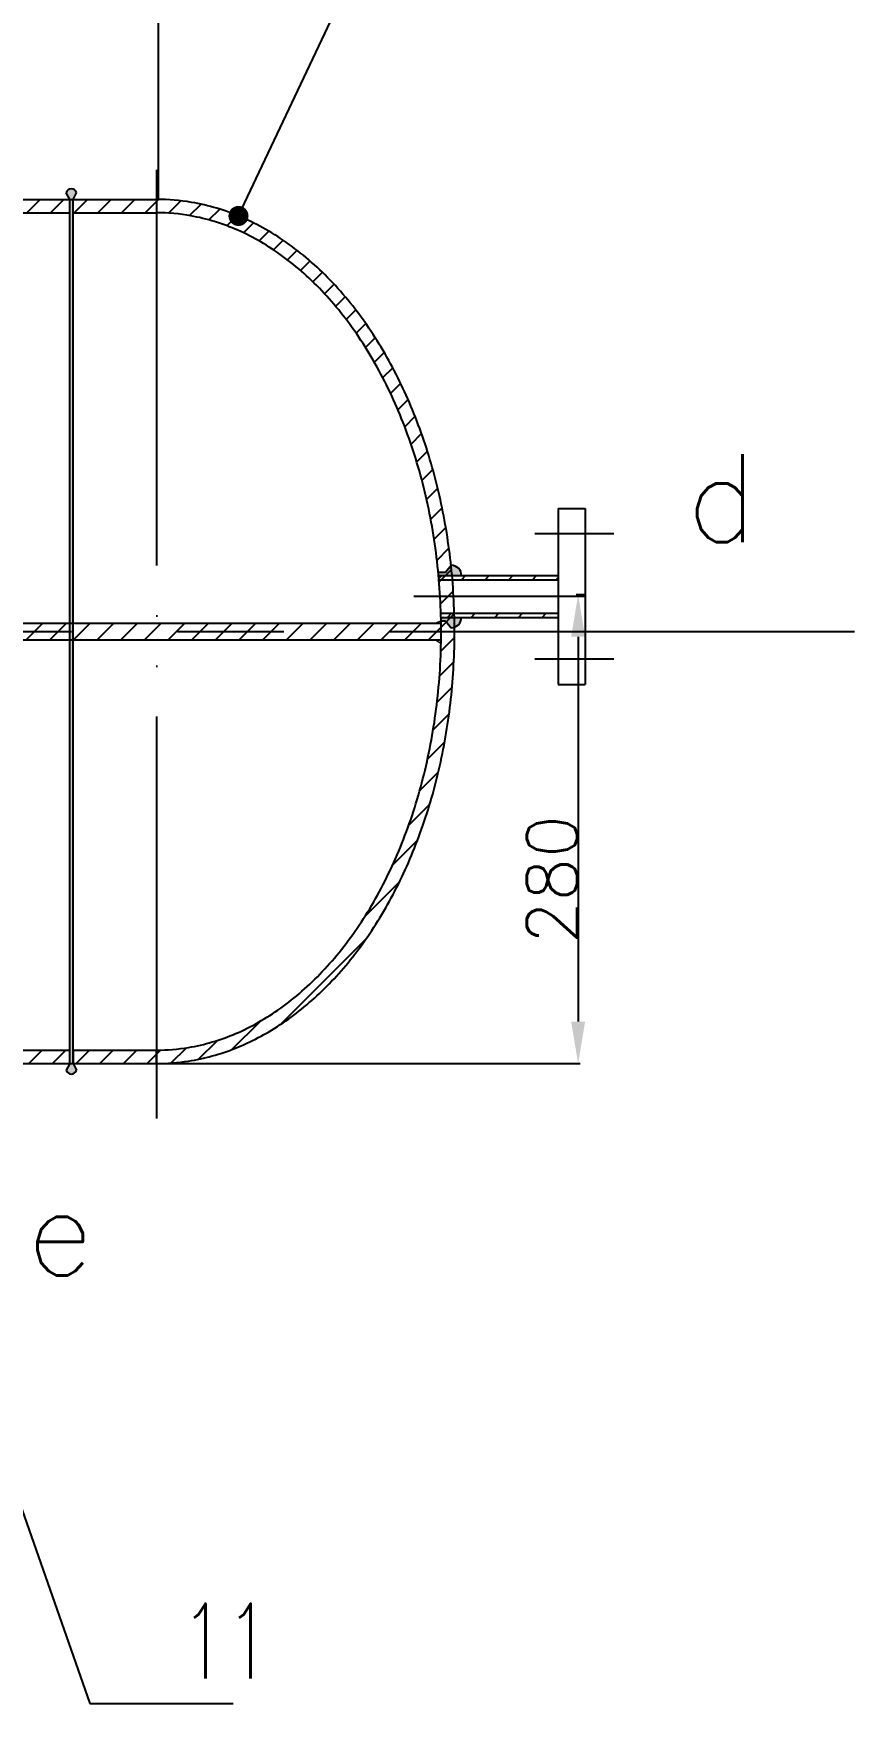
# Model space of a CAD drawing. Header units: millimetres. Extents: x 5568 to 11868, y -1450 to 3005.
# Drawn here: x 9872 to 10363, y 1425 to 2422 of the extents above; entities that cross this region are included whole.
import ezdxf

# ---------------------------------------------------------------- set-up
doc = ezdxf.new("R2010")
doc.units = ezdxf.units.MM
doc.header["$LTSCALE"] = 10
for name, pattern in [('ACAD_ISO05W100', [33, 24, -3, 0, -3, 0, -3]), ('ACAD_ISO10W100', [18, 12, -3, 0, -3]), ('CENTER', [50.800000000000004, 31.75, -6.35, 6.35, -6.35])]:
    doc.linetypes.add(name, pattern=pattern)
for name, color, linetype in [('_TCH_MASK', 7, 'Continuous'), ('PUB_DIM', 3, 'Continuous'), ('PUB_TEXT', 7, 'Continuous'), ('中心线', 10, 'CENTER'), ('双点划线', 90, 'ACAD_ISO10W100'), ('点划线', 51, 'Continuous'), ('粗线', 160, 'Continuous')]:
    doc.layers.add(name, color=color, linetype=linetype)
doc.layers.add('电缆', color=1, linetype='Continuous', lineweight=9)
doc.styles.add('_TCH_DIM', font='SIMPLEX', dxfattribs={"bigfont": 'GBCBIG'})
doc.styles.get("Standard").update_dxf_attribs({"font": 'txt.shx', "bigfont": 'gbcbig.shx'})
doc.dimstyles.new('ISO-25', dxfattribs={"dimtxt": 30, "dimasz": 25, "dimexe": 1.25, "dimexo": 0.625, "dimtad": 1, "dimdec": 0, "dimdsep": 46, "dimtxsty": 'Standard', "dimcen": 10, "dimclrt": 7, "dimadec": 0, "dimazin": 0, "dimtfac": 1, "dimtdec": 0, "dimtmove": 0, "dimatfit": 3, "dimldrblk": 'NONE', "dimfxl": 0, "dimarcsym": 0})
pattern_1 = [(45, (-79.56096641047225, 385.4612714454056), (-7.071067811865475, 7.071067811865476), [])]

# ---------------------------------------------------------------- blocks, each defined once
blk = doc.blocks.new('*D22')
at = {"layer": 'Defpoints', "color": 0}
for p in [(9617.149181335719, 2465.781986572605), (9617.149181335719, 2324.462317075142), (9947.149181335719, 2322.962317100407)]:
    blk.add_point(p, dxfattribs=at)
at = {"layer": 'PUB_DIM', "color": 0, "lineweight": -2}
for p, q in [((9617.149181335719, 2325.087317075142), (9617.149181335719, 2467.031986572605)), ((9922.149181335719, 2465.781986572605), (9642.149181335719, 2465.781986572605)), ((9947.149181335719, 2323.587317100407), (9947.149181335719, 2467.031986572605))]:
    blk.add_line(p, q, dxfattribs=at)
at = {"layer": 'PUB_DIM', "color": 0}
for points in [[(9642.149181335719, 2469.948653239272), (9642.149181335719, 2461.615319905939), (9617.149181335719, 2465.781986572605)], [(9922.149181335719, 2469.948653239272), (9922.149181335719, 2461.615319905939), (9947.149181335719, 2465.781986572605)]]:
    blk.add_solid(points, dxfattribs=at)
at = {"layer": 'PUB_DIM', "color": 7, "insert": (9886.703927479335, 2481.406986572605), "char_height": 30, "attachment_point": 5}
blk.add_mtext('330', dxfattribs=at)
blk = doc.blocks.new('_None')
blk = doc.blocks.new('*D24')
at = {"layer": 'Defpoints', "color": 0}
for p in [(10202.14808629536, 2086.812496880524), (9878.422900504784, 1806.962317100407), (10198.00132187171, 1806.962317100407)]:
    blk.add_point(p, dxfattribs=at)
at = {"layer": 'PUB_DIM', "color": 0, "lineweight": -2}
for p, q in [((10201.52308629536, 2086.812496880524), (10196.75132187171, 2086.812496880524)), ((10198.00132187171, 2061.812496880524), (10198.00132187171, 1831.962317100407)), ((9879.047900504784, 1806.962317100407), (10199.25132187171, 1806.962317100407))]:
    blk.add_line(p, q, dxfattribs=at)
at = {"layer": 'PUB_DIM', "color": 0}
for points in [[(10193.83465520504, 2061.812496880524), (10202.16798853837, 2061.812496880524), (10198.00132187171, 2086.812496880524)], [(10193.83465520504, 1831.962317100407), (10202.16798853837, 1831.962317100407), (10198.00132187171, 1806.962317100407)]]:
    blk.add_solid(points, dxfattribs=at)
at = {"layer": 'PUB_DIM', "color": 7, "insert": (10182.37632187171, 1916.771139132616), "char_height": 30, "attachment_point": 5, "rotation": 90}
blk.add_mtext('280', dxfattribs=at)

msp = doc.modelspace()

# ---------------------------------------------------------------- hatches: boundary and pattern name
at = {"layer": '_TCH_MASK'}
h = msp.add_hatch(dxfattribs=at)
h.set_pattern_fill('ANSI31', color=256, scale=80, style=0)
h.set_pattern_definition(pattern_1)
h.paths.add_polyline_path([(9946.149181335719, 2314.962317100406), (9946.149181335719, 2322.962317100407), (9896.149181335719, 2322.962317100407), (9896.149181335719, 2314.962317100406)])
h.paths.add_polyline_path([(9795.455435118587, 2322.962317100407, -0.08328050247645062), (9795.790883679652, 2320.962317100405), (9791.660979846793, 2317.498238507409), (9791.660979846793, 2314.962317100407), (9894.149181335719, 2314.962317100406), (9894.149181335717, 2322.962317100407)])
h.paths.add_polyline_path([(9762.63738282465, 2314.962317100406), (9762.637382824652, 2317.498238507407), (9758.507478991793, 2320.962317100406, -0.08328050247640707), (9758.842927552858, 2322.962317100407), (9622.149181335719, 2322.962317100407), (9622.149181335719, 2314.962317100407)])
h = msp.add_hatch(dxfattribs=at)
h.set_pattern_fill('ANSI31', color=256, scale=80, style=0)
h.set_pattern_definition(pattern_1)
edge = h.paths.add_edge_path()
edge.add_spline(control_points=[(9946.149181335719, 2314.962317100406), (9952.985250835494, 2314.962317100406), (9959.82139153003, 2314.352847603292), (9976.107509584594, 2311.43643097839), (9985.516140294743, 2308.549343802172), (10003.91081079798, 2300.457351321025), (10012.89641980209, 2295.251875150669), (10030.1799562263, 2282.644864089741), (10038.47717271814, 2275.243316816258), (10054.12468327954, 2258.442635065238), (10061.47445315166, 2249.043845898823), (10074.993526808, 2228.517822928984), (10081.16252748414, 2217.391028690643), (10092.124540727, 2193.736176493152), (10096.91738084992, 2181.208557155321), (10104.9763627389, 2155.123846511239), (10108.24240179939, 2141.567183530583), (10113.14581376252, 2113.827776919277), (10114.78312963662, 2099.645458524141), (10116.37819424081, 2071.076955250777), (10116.33592495669, 2056.69119607343), (10114.57309240783, 2028.14409304247), (10112.8525490645, 2013.983174859283), (10107.7865850242, 1986.307329175991), (10104.44122340523, 1972.792826935058), (10096.23000580847, 1946.811919500409), (10091.36425523464, 1934.345942977604), (10080.26518133279, 1910.831935837514), (10074.03203515942, 1899.78434443819), (10060.39552119472, 1879.431705304287), (10052.99246545718, 1870.127095851292), (10037.25086764807, 1853.52650953943), (10028.91286230448, 1846.230867747883), (10011.56107657849, 1833.843640341884), (10002.54800861433, 1828.752015883429), (9984.11151497193, 1820.891950109946), (9974.688486756237, 1818.122916078209), (9958.864106377701, 1815.489376062034), (9952.506618935728, 1814.962317100407), (9946.149181335719, 1814.962317100407)], knot_values=[3.141592653589793, 3.141592653589793, 3.141592653589793, 3.141592653589793, 3.263873283483569, 3.263873283483569, 3.434790515982765, 3.434790515982765, 3.605707748481962, 3.605707748481962, 3.776624980981158, 3.776624980981158, 3.947542213480354, 3.947542213480354, 4.11845944597955, 4.11845944597955, 4.289376678478746, 4.289376678478746, 4.460293910977942, 4.460293910977942, 4.631211143477138, 4.631211143477138, 4.802128375976334, 4.802128375976334, 4.97304560847553, 4.97304560847553, 5.143962840974726, 5.143962840974726, 5.314880073473923, 5.314880073473923, 5.485797305973118, 5.485797305973118, 5.656714538472313, 5.656714538472313, 5.827631770971509, 5.827631770971509, 5.998549003470705, 5.998549003470705, 6.1694662359699, 6.1694662359699, 6.283185307179586, 6.283185307179586, 6.283185307179586, 6.283185307179586], degree=3, periodic=0)
edge.add_line((9946.149181335719, 1814.962317100407), (9946.149181335719, 1806.962317100406))
edge.add_spline(control_points=[(9946.149181335719, 1806.962317100407), (9952.503553900033, 1806.962317100407), (9958.85717391375, 1807.454880444344), (9974.657174181006, 1809.910754587715), (9984.052891325635, 1812.489636913392), (10002.42011106985, 1819.777191561737), (10011.38969250712, 1824.48678175954), (10028.67534916385, 1835.899374911304), (10036.99048901275, 1842.604937204462), (10052.76262606198, 1857.827686294383), (10060.21915452458, 1866.348563491158), (10074.09381948133, 1884.980943367392), (10080.51163443438, 1895.096330233153), (10092.15403642201, 1916.661202391621), (10097.37847575179, 1928.114123586721), (10106.50745890289, 1952.066248596326), (10110.41217317155, 1964.568205176809), (10116.80637879569, 1990.305080499883), (10119.29650067086, 2003.542115355806), (10122.80025476456, 2030.417461019323), (10123.81505615241, 2044.057442796745), (10124.34282793442, 2071.396700693415), (10123.85749201568, 2085.097411994178), (10121.39640272939, 2112.214463507615), (10119.42276726172, 2125.632102936412), (10114.03295746839, 2151.846460381255), (10110.6191883427, 2164.644208084509), (10102.43201902174, 2189.29797689402), (10097.66123561467, 2201.154280556776), (10086.8754401963, 2223.628166761469), (10080.86339944409, 2234.244386219431), (10067.26528351371, 2254.684856935946), (10059.60062756298, 2264.392440245519), (10043.21851315856, 2281.79053308617), (10034.50552037882, 2289.47747663433), (10016.27055384611, 2302.598596664066), (10006.75334330867, 2308.030031728251), (9987.186233280792, 2316.462606098027), (9977.14072571132, 2319.461998067072), (9960.072162897004, 2322.370938227602), (9953.111165794315, 2322.962317100406), (9946.149181335719, 2322.962317100406)], knot_values=[3.141592653589793, 3.141592653589793, 3.141592653589793, 3.141592653589793, 3.247865668722558, 3.247865668722558, 3.407462641083197, 3.407462641083197, 3.567059613443835, 3.567059613443835, 3.726656585804473, 3.726656585804473, 3.886253558165111, 3.886253558165111, 4.045850530525749, 4.045850530525749, 4.205447502886387, 4.205447502886387, 4.365044475247025, 4.365044475247025, 4.524641447607663, 4.524641447607663, 4.684238419968301, 4.684238419968301, 4.843835392328939, 4.843835392328939, 5.003432364689576, 5.003432364689576, 5.163029337050214, 5.163029337050214, 5.322626309410852, 5.322626309410852, 5.48222328177149, 5.48222328177149, 5.653355241507136, 5.653355241507136, 5.824487201242783, 5.824487201242783, 5.995619160978429, 5.995619160978429, 6.166751120714076, 6.166751120714076, 6.283185307179586, 6.283185307179586, 6.283185307179586, 6.283185307179586], degree=3, periodic=0)
edge.add_line((9946.149181335719, 2322.962317100406), (9946.149181335719, 2314.962317100406))
h = msp.add_hatch(dxfattribs=at)
h.set_pattern_fill('ANSI31', color=256, scale=80, style=0)
h.set_pattern_definition([(45, (-79.56096641047225, 387.4848820363702), (-7.071067811865475, 7.071067811865476), [])])
edge = h.paths.add_edge_path()
edge.add_line((10186.14808629536, 2098.324308960415), (10122.83309016273, 2098.324308960417))
edge.add_spline(control_points=[(10122.83309016273, 2098.324308960417), (10122.90329692848, 2097.491459781072), (10122.97069758495, 2096.658113108414), (10123.03529120527, 2095.824308960417)], knot_values=[4.824807740836403, 4.824807740836403, 4.824807740836403, 4.824807740836403, 4.834599716220486, 4.834599716220486, 4.834599716220486, 4.834599716220486], degree=3, periodic=0)
edge.add_line((10123.03529120527, 2095.824308960417), (10186.14808629536, 2095.824308960417))
edge.add_line((10186.14808629536, 2095.824308960417), (10186.14808629536, 2098.324308960414))
edge = h.paths.add_edge_path()
edge.add_line((10186.14808629536, 2075.824308960415), (10124.04426409163, 2075.824308960415))
edge.add_spline(control_points=[(10124.04426409163, 2075.824308960416), (10124.0639356084, 2074.991099362946), (10124.08082846327, 2074.157752943715), (10124.09494174696, 2073.324308960416)], knot_values=[4.73704848887026, 4.73704848887026, 4.73704848887026, 4.73704848887026, 4.746778056778956, 4.746778056778956, 4.746778056778956, 4.746778056778956], degree=3, periodic=0)
edge.add_line((10124.09494174696, 2073.324308960416), (10186.14808629536, 2073.324308960417))
edge.add_line((10186.14808629536, 2073.324308960417), (10186.14808629536, 2075.824308960415))
edge = h.paths.add_edge_path()
edge.add_spline(control_points=[(10124.09494174696, 2073.324308960416), (10124.08082846327, 2074.157752943715), (10124.0639356084, 2074.991099362946), (10124.04426409163, 2075.824308960416)], knot_values=[4.73704848887026, 4.73704848887026, 4.73704848887026, 4.73704848887026, 4.746778056778956, 4.746778056778956, 4.746778056778956, 4.746778056778956], degree=3, periodic=0)
edge.add_line((10124.04426409163, 2075.824308960415), (10116.04234422166, 2075.824308960414))
edge.add_spline(control_points=[(10116.04234422166, 2075.824308960415), (10116.06242292081, 2074.991110296363), (10116.07966050626, 2074.157762940743), (10116.09405710685, 2073.324308960414)], knot_values=[4.737587143582219, 4.737587143582219, 4.737587143582219, 4.737587143582219, 4.747529456091009, 4.747529456091009, 4.747529456091009, 4.747529456091009], degree=3, periodic=0)
edge.add_line((10116.09405710685, 2073.324308960415), (10124.09494174696, 2073.324308960415))
edge = h.paths.add_edge_path()
edge.add_spline(control_points=[(10123.03529120527, 2095.824308960417), (10122.97069758495, 2096.658113108414), (10122.90329692848, 2097.491459781072), (10122.83309016273, 2098.324308960417)], knot_values=[4.824807740836404, 4.824807740836404, 4.824807740836404, 4.824807740836404, 4.834599716220487, 4.834599716220487, 4.834599716220487, 4.834599716220487], degree=3, periodic=0)
edge.add_line((10122.83309016273, 2098.324308960417), (10114.80159923938, 2098.324308960417))
edge.add_spline(control_points=[(10114.62611956561, 2100.324295391591), (10115.02079933817, 2096.024375809305), (10115.33921499565, 2091.709267889421), (10115.60991695602, 2086.860843681111), (10115.63804196707, 2086.33673329897), (10115.66503700419, 2085.812496880524)], knot_values=[4.787297244785633, 4.787297244785633, 4.787297244785633, 4.787297244785633, 4.839041159351634, 4.839041159351634, 4.845310731858241, 4.845310731858241, 4.845310731858241, 4.845310731858241], degree=3, periodic=0)
edge.add_line((10115.00798081961, 2095.824308960417), (10123.03529120527, 2095.824308960417))
h = msp.add_hatch(dxfattribs=at)
h.set_pattern_fill('ANSI31', color=256, scale=80, style=0)
h.set_pattern_definition(pattern_1)
edge = h.paths.add_edge_path()
edge.add_spline(control_points=[(10116.11433183362, 2059.935636719513), (10116.15999881898, 2063.26851483785), (10116.16025591626, 2066.602744507715), (10116.11509488913, 2069.935636692999)], knot_values=[4.692406257300363, 4.692406257300363, 4.692406257300363, 4.692406257300363, 4.732159533355234, 4.732159533355234, 4.732159533355234, 4.732159533355234], degree=3, periodic=0)
edge.add_line((10116.11509488913, 2069.935636693002), (9896.149181335719, 2069.947398573425))
edge.add_line((9896.149181335719, 2069.947398573425), (9896.149181335719, 2059.947398559129))
edge.add_line((9896.149181335719, 2059.947398559129), (10116.11433183361, 2059.935636719508))
h.paths.add_polyline_path([(9894.149181335717, 2069.94750551618), (9651.149181335719, 2069.960499060936), (9651.149181335719, 2059.96049904664), (9894.149181335719, 2059.947505501884)])
h.paths.add_polyline_path([(9651.149181335719, 2069.960499060936), (9618.149181335717, 2069.962263616397), (9618.149181335719, 2059.962263602101), (9651.14918133572, 2059.96049904664)])
h = msp.add_hatch(dxfattribs=at)
h.set_pattern_fill('ANSI31', color=256, scale=80, style=0)
h.set_pattern_definition(pattern_1)
h.paths.add_polyline_path([(9894.149181335722, 1814.962317100407), (9791.660979846794, 1814.962317100407), (9791.660979846793, 1812.426395668141), (9795.790883679652, 1808.962317075144, -0.0832805013788725), (9795.455435127307, 1806.962317100406), (9894.14918133572, 1806.962317100407)])
h.paths.add_polyline_path([(9762.637382824652, 1812.426395668141), (9762.637382824652, 1814.962317100407), (9622.149181335719, 1814.962317100407), (9622.149181335719, 1806.962317100406), (9758.842927544138, 1806.962317100406, -0.08328050137883825), (9758.507478991793, 1808.962317075143)])
h = msp.add_hatch(dxfattribs=at)
h.set_pattern_fill('ANSI31', color=256, scale=80, style=0)
h.set_pattern_definition(pattern_1)
h.paths.add_polyline_path([(9945.821895175397, 1814.962317075143), (9896.149181335719, 1814.962317075143), (9896.149181335719, 1806.962317075142), (9945.821895175397, 1806.962317075142)])
at = {"layer": '电缆'}
h = msp.add_hatch(color=256, dxfattribs=at)
edge = h.paths.add_edge_path()
edge.add_line((9894.14918133572, 1806.962317100407), (9894.149181335717, 2322.962317100407))
edge.add_line((9894.149181335719, 2322.962317100407), (9892.06691313351, 2326.962317100406))
edge.add_arc((9895.149181335717, 2326.024864259199), 3.221675821652338, 16.91681494899518, 163.083185050987, ccw=False)
edge.add_line((9898.231449537925, 2326.962317100407), (9896.149181335719, 2322.962317100407))
edge.add_line((9896.149181335719, 2322.962317100407), (9896.149181335717, 1806.962317075142))
edge.add_line((9896.149181335719, 1806.962317075142), (9898.231449537925, 1802.962317075142))
edge.add_arc((9895.149181335717, 1803.89976991635), 3.221675821652338, 196.9168149490131, 343.08318505100476, ccw=False)
edge.add_line((9892.06691313351, 1802.962317075143), (9894.149181335719, 1806.962317075142))
h.paths.add_polyline_path([(9896.149181335719, 1814.962317075143), (9896.149181335719, 1806.962317100406)], flags=17)
h = msp.add_hatch(color=256, dxfattribs=at)
edge = h.paths.add_edge_path()
edge.add_spline(control_points=[(10122.26491817366, 2104.453085752021), (10122.39199120436, 2103.196545462373), (10122.51267342918, 2101.938654391279), (10122.69815744371, 2099.89493350522), (10122.76687196634, 2099.109842518857), (10122.83309016273, 2098.324308960417)], knot_values=[4.834599716220487, 4.834599716220487, 4.834599716220487, 4.834599716220487, 4.849420613195108, 4.849420613195108, 4.85865628930356, 4.85865628930356, 4.85865628930356, 4.85865628930356], degree=3, periodic=0)
edge.add_line((10122.83309016273, 2098.324308960417), (10128.2779765594, 2098.324308960417))
edge.add_arc((10122.14808629536, 2098.324308960417), 6.129890264033745, 359.9999999999957, 448.9079121171461)
edge = h.paths.add_edge_path()
edge.add_line((10128.27793103631, 2073.324308960415), (10124.09494174696, 2073.324308960415))
edge.add_spline(control_points=[(10124.09494174696, 2073.324308960416), (10124.12777562465, 2071.385341502378), (10124.14556540942, 2069.445845990626), (10124.14829965225, 2067.506316743968)], knot_values=[4.714413115727266, 4.714413115727266, 4.714413115727266, 4.714413115727266, 4.737048488870259, 4.737048488870259, 4.737048488870259, 4.737048488870259], degree=3, periodic=0)
edge.add_arc((10122.14808629536, 2073.300684800624), 6.129890264033746, 289.0446519716816, 360.2208143935639)
edge = h.paths.add_edge_path()
edge.add_spline(control_points=[(10124.14829965225, 2067.506316743968), (10124.14556540942, 2069.445845990626), (10124.12777562465, 2071.385341502378), (10124.09494174696, 2073.324308960416)], knot_values=[4.714413115727267, 4.714413115727267, 4.714413115727267, 4.714413115727267, 4.73704848887026, 4.73704848887026, 4.73704848887026, 4.73704848887026], degree=3, periodic=0)
edge.add_line((10124.09494174696, 2073.324308960416), (10116.09405710685, 2073.324308960415))
edge.add_spline(control_points=[(10116.09405710685, 2073.324308960414), (10116.10191635856, 2072.869317896378), (10116.10892894567, 2072.41429505626), (10116.11509488913, 2071.959247283963)], knot_values=[4.732159533355235, 4.732159533355235, 4.732159533355235, 4.732159533355235, 4.73758714358222, 4.73758714358222, 4.73758714358222, 4.73758714358222], degree=3, periodic=0)
edge.add_spline(control_points=[(10116.11509488913, 2071.959247283963), (10116.13755489563, 2070.301694635084), (10116.14878124074, 2068.643811174462), (10116.1487749376, 2066.985927678739)], knot_values=[4.712388972424004, 4.712388972424004, 4.712388972424004, 4.712388972424004, 4.732159533355235, 4.732159533355235, 4.732159533355235, 4.732159533355235], degree=3, periodic=0)
edge.add_line((10116.12178619297, 2071.30069836945), (10118.68400770237, 2071.300698369451))
edge.add_line((10118.68400770237, 2071.300698369451), (10122.14808629536, 2067.170794536591))
edge.add_arc((10122.14808629536, 2073.300684800624), 6.129890264033746, 270, 289.0446519716976)
edge = h.paths.add_edge_path()
edge.add_spline(control_points=[(10122.83309016273, 2098.324308960417), (10122.76687196634, 2099.109842518857), (10122.69815744371, 2099.89493350522), (10122.51267342918, 2101.938654391279), (10122.39199120436, 2103.196545462373), (10122.26491817366, 2104.453085752021)], knot_values=[4.834599716220487, 4.834599716220487, 4.834599716220487, 4.834599716220487, 4.843835392328939, 4.843835392328939, 4.85865628930356, 4.85865628930356, 4.85865628930356, 4.85865628930356], degree=3, periodic=0)
edge.add_arc((10122.14808629537, 2098.324308960417), 6.129890264033744, 88.90791211716304, 90.000000000034)
edge.add_line((10122.14808629536, 2104.45419922445), (10118.68400770236, 2100.324295391591))
edge.add_line((10118.68400770236, 2100.324295391591), (10114.62611956561, 2100.324295391591))
edge.add_spline(control_points=[(10114.62611956561, 2100.324295391591), (10115.02079933817, 2096.024375809305), (10115.33921499565, 2091.709267889421), (10115.60991695602, 2086.860843681111), (10115.63804196707, 2086.33673329897), (10115.66503700419, 2085.812496880524)], knot_values=[4.787297244785633, 4.787297244785633, 4.787297244785633, 4.787297244785633, 4.839041159351634, 4.839041159351634, 4.845310731858241, 4.845310731858241, 4.845310731858241, 4.845310731858241], degree=3, periodic=0)
edge.add_line((10114.80159923938, 2098.324308960417), (10122.83309016273, 2098.324308960417))
h = msp.add_hatch(color=256, dxfattribs=at)
edge = h.paths.add_edge_path()
edge.add_spline(control_points=[(10116.11509488913, 2069.935636692998), (10116.10902597978, 2070.383523329733), (10116.10213686455, 2070.831385812834), (10116.09442752346, 2071.279217616452)], knot_values=[4.732159533355234, 4.732159533355234, 4.732159533355234, 4.732159533355234, 4.737501728698372, 4.737501728698372, 4.737501728698372, 4.737501728698372], degree=3, periodic=0)
edge.add_line((10116.09442752346, 2071.279217616453), (10112.73862270105, 2069.935817237622))
edge.add_line((10112.73862270105, 2069.935817237622), (10116.11509488913, 2069.935636693003))
edge = h.paths.add_edge_path()
edge.add_line((10112.73863077439, 2059.935817222895), (10116.07688313754, 2057.699957415593))
edge.add_spline(control_points=[(10116.07688313754, 2057.699957415593), (10116.09163677294, 2058.445096216704), (10116.10411970233, 2059.190332674801), (10116.11433183362, 2059.935636719513)], knot_values=[4.683516560053035, 4.683516560053035, 4.683516560053035, 4.683516560053035, 4.692406257300363, 4.692406257300363, 4.692406257300363, 4.692406257300363], degree=3, periodic=0)
edge.add_line((10116.11433183362, 2059.935636719509), (10112.73863077439, 2059.935817222895))

# ---------------------------------------------------------------- linework, layer by layer
at = {"layer": 'PUB_DIM'}
for p, q in [((9995.024619416605, 2313.067145240863), (10147.36689325647, 2635.041065667473)), ((9789.637369255826, 1757.043981109539), (9906.27241167894, 1424.728418028936)), ((9906.27241167894, 1424.728418028936), (9991.923569134447, 1424.728418028936))]:
    msp.add_line(p, q, dxfattribs=at)
at = {"layer": 'PUB_DIM', "const_width": 6}
msp.add_lwpolyline([(9993.74154152802, 2310.355372549094, 1), (9996.30769730519, 2315.778917932631, 1)], format="xyb", close=True, dxfattribs=at)
at = {"layer": '中心线'}
for p, q in [((10202.14808629536, 2085.812496880524), (10099.77536698497, 2085.812496880524)), ((6021.669626915109, 2064.962317087775), (10363.22072322741, 2064.962317087775))]:
    msp.add_line(p, q, dxfattribs=at)
at = {"layer": '双点划线', "linetype": 'ACAD_ISO05W100'}
msp.add_line((9946.149181335719, 1774.200070954791), (9946.149181335719, 2340.593748664664), dxfattribs=at)
at = {"layer": '点划线', "linetype": 'ACAD_ISO10W100'}
for p, q in [((10219.37375528964, 2123.312496880524), (10172.20436087368, 2123.312496880524)), ((10219.37375528964, 2048.312496880524), (10172.20436087368, 2048.312496880524))]:
    msp.add_line(p, q, dxfattribs=at)
at = {"layer": '电缆'}
for p, q in [((10116.14808629536, 2071.30069836945), (10112.73862270105, 2069.935817237622)), ((10112.73863077439, 2059.935817222894), (10116.07688313754, 2057.699957415593))]:
    msp.add_line(p, q, dxfattribs=at)
at = {"layer": '粗线'}
for p, q in [((9894.149181335719, 2322.962317100407), (9892.06691313351, 2326.962317100406)), ((9896.149181335719, 2322.962317100407), (9898.231449537925, 2326.962317100407)), ((9617.14918133572, 2314.962317100406), (9894.149181335719, 2314.962317100406)), ((9789.637369255828, 2322.962317100407), (9896.149181335719, 2322.962317100407)), ((9894.14918133572, 1806.962317100407), (9894.149181335717, 2322.962317100407)), ((9896.149181335717, 1806.962317075142), (9896.149181335719, 2322.962317100407)), ((9896.149181335719, 2322.962317100407), (9946.149181335719, 2322.962317100407)), ((9896.149181335719, 2314.962317100406), (9946.14918133572, 2314.962317100406)), ((10186.14808629536, 2138.312496880524), (10186.14808629536, 2033.312496880524)), ((10186.14808629536, 2138.312496880524), (10202.14808629536, 2138.312496880526)), ((10202.14808629536, 2138.312496880524), (10202.14808629536, 2033.312496880524)), ((10118.68400770236, 2100.324295391591), (10122.14808629536, 2104.45419922445)), ((10114.62611956561, 2100.324295391591), (10118.68400770236, 2100.324295391591)), ((10114.80420634582, 2098.324308960417), (10186.14808629536, 2098.324308960415)), ((10115.01140372325, 2095.824308960417), (10186.14808629536, 2095.824308960417)), ((10186.14808629536, 2085.812496880524), (10186.14808629536, 2033.312496880524)), ((10116.04234422166, 2075.824308960415), (10186.14808629536, 2075.824308960415)), ((9616.142901798752, 2069.962370894928), (10116.11509488913, 2069.935636693003)), ((10116.09405710685, 2073.324308960415), (10186.14808629536, 2073.324308960417)), ((10116.14808629536, 2071.30069836945), (10118.68400770236, 2071.30069836945)), ((10118.68400770236, 2071.30069836945), (10122.14808629536, 2067.170794536591)), ((9616.142367084976, 2059.962370909224), (10116.11433183362, 2059.935636719509)), ((10186.14808629536, 2033.312496880524), (10202.14808629536, 2033.312496880524)), ((9622.149181335719, 1814.962317100407), (9894.14918133572, 1814.962317100407)), ((9789.637369255828, 1806.962317100406), (9896.149181335717, 1806.962317100407)), ((9894.149181335719, 1806.962317075142), (9892.06691313351, 1802.962317075143)), ((9896.149181335719, 1814.962317075143), (9946.149181335719, 1814.962317075143)), ((9896.149181335719, 1814.962317075143), (9896.149181335719, 1806.962317100406)), ((9896.149181335719, 1806.962317100406), (9896.149181335719, 1814.962317075143)), ((9896.149181335719, 1806.962317075142), (9898.231449537925, 1802.962317075142)), ((9896.149181335717, 1806.962317075142), (9946.149181335717, 1806.962317075142)), ((9945.821895175397, 1814.962317075143), (9945.821895175397, 1806.962317075142))]:
    msp.add_line(p, q, dxfattribs=at)
for centre, radius, start, end in [((9895.149181335717, 2326.024864259199), 3.221675821652338, 16.91681494899523, 163.0831850509869), ((10122.14808629536, 2098.324308960417), 6.129890264033747, 359.9999999999957, 89.99999999999999), ((10122.14808629536, 2073.300684800624), 6.129890264033747, 270, 1.272221872585407e-14), ((9895.149181335717, 1803.89976991635), 3.221675821652338, 196.916814949013, 343.0831850510048)]:
    msp.add_arc(centre, radius, start, end, dxfattribs=at)
for points, knots in [([(9946.149181335719, 1806.962317100407), (9952.503553900033, 1806.962317100407), (9958.85717391375, 1807.454880444344), (9974.657174181006, 1809.910754587715), (9984.052891325635, 1812.489636913392), (10002.42011106985, 1819.777191561737), (10011.38969250712, 1824.48678175954), (10028.67534916385, 1835.899374911304), (10036.99048901275, 1842.604937204462), (10052.76262606198, 1857.827686294383), (10060.21915452458, 1866.348563491158), (10074.09381948133, 1884.980943367392), (10080.51163443438, 1895.096330233153), (10092.15403642201, 1916.661202391621), (10097.37847575179, 1928.114123586721), (10106.50745890289, 1952.066248596326), (10110.41217317155, 1964.568205176809), (10116.80637879569, 1990.305080499883), (10119.29650067086, 2003.542115355806), (10122.80025476456, 2030.417461019323), (10123.81505615241, 2044.057442796745), (10124.34282793442, 2071.396700693415), (10123.85749201568, 2085.097411994178), (10121.39640272939, 2112.214463507615), (10119.42276726172, 2125.632102936412), (10114.03295746839, 2151.846460381255), (10110.6191883427, 2164.644208084509), (10102.43201902174, 2189.29797689402), (10097.66123561467, 2201.154280556776), (10086.8754401963, 2223.628166761469), (10080.86339944409, 2234.244386219431), (10067.26528351371, 2254.684856935946), (10059.60062756298, 2264.392440245519), (10043.21851315856, 2281.79053308617), (10034.50552037882, 2289.47747663433), (10016.27055384611, 2302.598596664066), (10006.75334330867, 2308.030031728251), (9987.186233280792, 2316.462606098027), (9977.14072571132, 2319.461998067072), (9960.072162897004, 2322.370938227602), (9953.111165794315, 2322.962317100406), (9946.149181335719, 2322.962317100406)], [3.141592653589793, 3.141592653589793, 3.141592653589793, 3.141592653589793, 3.247865668722558, 3.247865668722558, 3.407462641083197, 3.407462641083197, 3.567059613443835, 3.567059613443835, 3.726656585804473, 3.726656585804473, 3.886253558165111, 3.886253558165111, 4.045850530525749, 4.045850530525749, 4.205447502886387, 4.205447502886387, 4.365044475247025, 4.365044475247025, 4.524641447607663, 4.524641447607663, 4.684238419968301, 4.684238419968301, 4.843835392328939, 4.843835392328939, 5.003432364689576, 5.003432364689576, 5.163029337050214, 5.163029337050214, 5.322626309410852, 5.322626309410852, 5.48222328177149, 5.48222328177149, 5.653355241507136, 5.653355241507136, 5.824487201242783, 5.824487201242783, 5.995619160978429, 5.995619160978429, 6.166751120714076, 6.166751120714076, 6.283185307179586, 6.283185307179586, 6.283185307179586, 6.283185307179586]), ([(9946.149181335719, 1814.962317100407), (9952.506618935728, 1814.962317100407), (9958.864106377701, 1815.489376062034), (9974.688486756237, 1818.122916078209), (9984.11151497193, 1820.891950109946), (10002.54800861433, 1828.752015883429), (10011.56107657849, 1833.843640341884), (10028.91286230448, 1846.230867747883), (10037.25086764807, 1853.52650953943), (10052.99246545718, 1870.127095851292), (10060.39552119472, 1879.431705304287), (10074.03203515942, 1899.78434443819), (10080.26518133279, 1910.831935837514), (10091.36425523464, 1934.345942977604), (10096.23000580847, 1946.811919500409), (10104.44122340523, 1972.792826935058), (10107.7865850242, 1986.307329175991), (10112.8525490645, 2013.983174859283), (10114.57309240783, 2028.14409304247), (10116.33592495669, 2056.69119607343), (10116.37819424081, 2071.076955250777), (10114.78312963662, 2099.645458524141), (10113.14581376252, 2113.827776919277), (10108.24240179939, 2141.567183530583), (10104.9763627389, 2155.123846511239), (10096.91738084992, 2181.208557155321), (10092.124540727, 2193.736176493152), (10081.16252748414, 2217.391028690643), (10074.993526808, 2228.517822928984), (10061.47445315166, 2249.043845898823), (10054.12468327954, 2258.442635065238), (10038.47717271814, 2275.243316816258), (10030.1799562263, 2282.644864089741), (10012.89641980209, 2295.251875150669), (10003.91081079798, 2300.457351321025), (9985.516140294743, 2308.549343802172), (9976.107509584594, 2311.43643097839), (9959.82139153003, 2314.352847603292), (9952.985250835494, 2314.962317100406), (9946.149181335719, 2314.962317100406)], [3.141592653589793, 3.141592653589793, 3.141592653589793, 3.141592653589793, 3.255311724799479, 3.255311724799479, 3.426228957298675, 3.426228957298675, 3.59714618979787, 3.59714618979787, 3.768063422297066, 3.768063422297066, 3.938980654796262, 3.938980654796262, 4.109897887295457, 4.109897887295457, 4.280815119794653, 4.280815119794653, 4.451732352293849, 4.451732352293849, 4.622649584793045, 4.622649584793045, 4.793566817292241, 4.793566817292241, 4.964484049791437, 4.964484049791437, 5.135401282290633, 5.135401282290633, 5.30631851478983, 5.30631851478983, 5.477235747289026, 5.477235747289026, 5.648152979788222, 5.648152979788222, 5.819070212287418, 5.819070212287418, 5.989987444786614, 5.989987444786614, 6.16090467728581, 6.16090467728581, 6.283185307179586, 6.283185307179586, 6.283185307179586, 6.283185307179586])]:
    msp.add_open_spline(points, degree=3, knots=knots, dxfattribs=at)

# ---------------------------------------------------------------- texts
at = {"layer": 'PUB_TEXT'}
for s, p in [('d', (10262.44749069093, 2118.36756553613)), ('e', (9868.181962396286, 1680.402265035824))]:
    msp.add_text(s, height=52.5, dxfattribs=at).set_placement(p)
at = {"layer": 'PUB_TEXT', "style": '_TCH_DIM', "width": 0.7058823529411765}
msp.add_text('11', height=44.625, dxfattribs=at).set_placement((9960.423569134447, 1439.728418028936))

# ---------------------------------------------------------------- dimensions: what is measured, and where the dimension line sits
at = {"layer": 'PUB_DIM'}
dim = msp.add_linear_dim(base=(9617.149181335719, 2465.781986572605), p1=(9947.149181335719, 2322.962317100407), p2=(9617.149181335719, 2324.462317075142), dimstyle='ISO-25', dxfattribs=at)
dim.commit()
dim.dimension.update_dxf_attribs({"geometry": '*D22', "text_midpoint": (9886.703927479335, 2465.781986572605), "dimtype": 128})
dim = msp.add_linear_dim(base=(10198.00132187171, 1806.962317100407), p1=(10202.14808629536, 2086.812496880524), p2=(9878.422900504784, 1806.962317100407), angle=90, dimstyle='ISO-25', dxfattribs=at)
dim.commit()
dim.dimension.update_dxf_attribs({"geometry": '*D24', "text_midpoint": (10198.00132187171, 1916.771139132616), "dimtype": 128})

doc.saveas('drawing.dxf')
